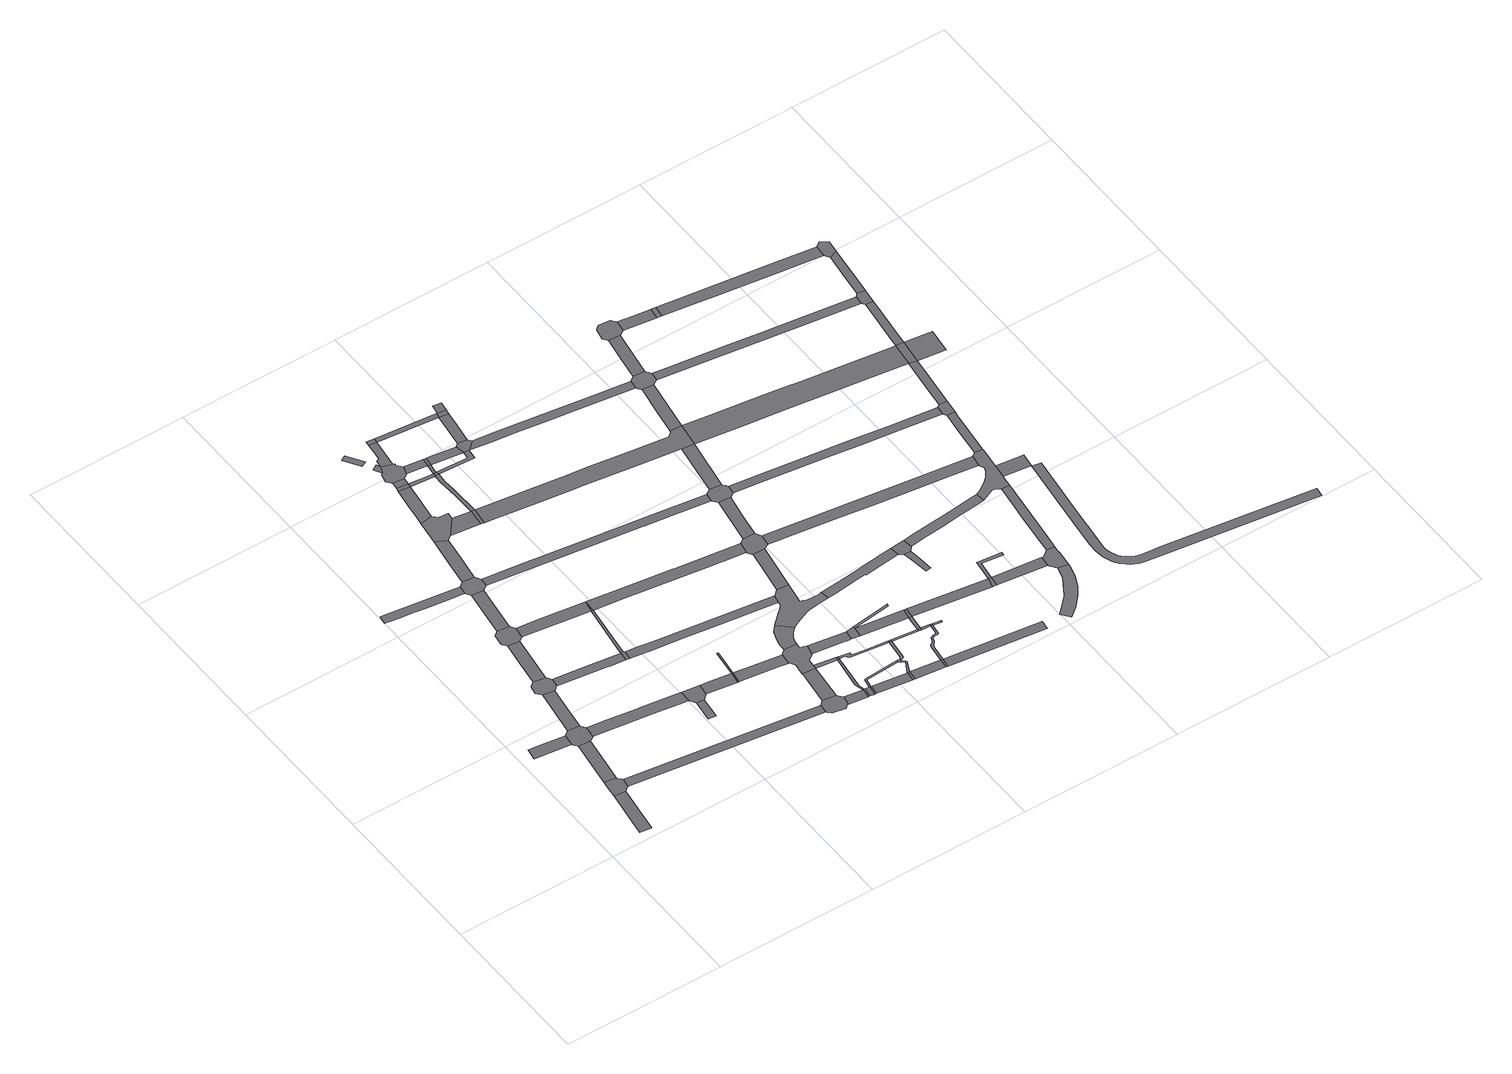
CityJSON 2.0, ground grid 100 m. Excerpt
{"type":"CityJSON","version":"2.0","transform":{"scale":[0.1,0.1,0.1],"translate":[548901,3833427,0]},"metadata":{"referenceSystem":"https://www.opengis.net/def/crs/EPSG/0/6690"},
"CityObjects":{
"road1":{"type":"Road","attributes":{"RoadStructureAttribute.sectionType":"1"},"geometry":[{"type":"MultiSurface","lod":"1","boundaries":[[[0,1,2,3]]]}]},
"road2":{"type":"Road","geometry":[{"type":"MultiSurface","lod":"1","boundaries":[[[4,5,6,0,3,7,8,9,10,11,12,13,14]]]}]},
"road3":{"type":"Road","attributes":{"RoadStructureAttribute.sectionType":"1"},"geometry":[{"type":"MultiSurface","lod":"1","boundaries":[[[15,16,17,18,19]]]}]},
"road4":{"type":"Road","attributes":{"RoadStructureAttribute.sectionType":"1"},"geometry":[{"type":"MultiSurface","lod":"1","boundaries":[[[20,21,4,14,22,23]]]}]},
"road5":{"type":"Road","geometry":[{"type":"MultiSurface","lod":"1","boundaries":[[[24,19,18,25,26,20,23,27,28,29,30,31,32,33]]]}]},
"road6":{"type":"Road","attributes":{"RoadStructureAttribute.sectionType":"1"},"geometry":[{"type":"MultiSurface","lod":"1","boundaries":[[[34,24,33,35,36]]]}]},
"road7":{"type":"Road","geometry":[{"type":"MultiSurface","lod":"1","boundaries":[[[37,38,39,34,36,40,41,42,43,44,45,46]]]}]},
"road8":{"type":"Road","attributes":{"RoadStructureAttribute.sectionType":"1"},"geometry":[{"type":"MultiSurface","lod":"1","boundaries":[[[47,48,49,50,51,52,53,54,55,56,57,58,59,60,61]]]}]},
"road9":{"type":"Road","attributes":{"RoadStructureAttribute.sectionType":"1"},"geometry":[{"type":"MultiSurface","lod":"1","boundaries":[[[62,63,37,46,64,65]]]}]},
"road10":{"type":"Road","attributes":{"RoadStructureAttribute.sectionType":"1"},"geometry":[{"type":"MultiSurface","lod":"1","boundaries":[[[66,67,68,69,70,71,30,29,72,73,74,75,76]]]}]},
"road11":{"type":"Road","geometry":[{"type":"MultiSurface","lod":"1","boundaries":[[[77,78,79,62,65,80,81,82,83,84]]]}]},
"road12":{"type":"Road","attributes":{"RoadStructureAttribute.sectionType":"1"},"geometry":[{"type":"MultiSurface","lod":"1","boundaries":[[[85,86,43,42,87,88,89,90]]]}]},
"road13":{"type":"Road","attributes":{"RoadStructureAttribute.sectionType":"1"},"geometry":[{"type":"MultiSurface","lod":"1","boundaries":[[[11,10,91,92]]]}]},
"road14":{"type":"Road","attributes":{"RoadStructureAttribute.sectionType":"1"},"geometry":[{"type":"MultiSurface","lod":"1","boundaries":[[[93,94,77,84,95,96]]]}]},
"road15":{"type":"Road","geometry":[{"type":"MultiSurface","lod":"1","boundaries":[[[97,98,99,61,60,93,96,100,101,102,103,104]]]}]},
"road16":{"type":"Road","geometry":[{"type":"MultiSurface","lod":"1","boundaries":[[[105,106,107,108,109]]]}]},
"road17":{"type":"Road","attributes":{"RoadStructureAttribute.sectionType":"1"},"geometry":[{"type":"MultiSurface","lod":"1","boundaries":[[[110,83,82,111,112,113,114]]]}]},
"road18":{"type":"Road","attributes":{"RoadStructureAttribute.sectionType":"1"},"geometry":[{"type":"MultiSurface","lod":"1","boundaries":[[[115,116,117,118,97,104,119,120]]]}]},
"road19":{"type":"Road","geometry":[{"type":"MultiSurface","lod":"1","boundaries":[[[121,90,89,122,123,124,125]]]}]},
"road20":{"type":"Road","geometry":[{"type":"MultiSurface","lod":"1","boundaries":[[[76,75,126,127,128,105,109,129,130,131,132,133]]]}]},
"road21":{"type":"Road","attributes":{"RoadStructureAttribute.sectionType":"1"},"geometry":[{"type":"MultiSurface","lod":"1","boundaries":[[[113,121,125,134]]]}]},
"road22":{"type":"Road","geometry":[{"type":"MultiSurface","lod":"1","boundaries":[[[135,136,137,138,139,115,120,140,141,142]]]}]},
"road23":{"type":"Road","attributes":{"RoadStructureAttribute.sectionType":"1"},"geometry":[{"type":"MultiSurface","lod":"1","boundaries":[[[143,133,132,144,145,146]]]}]},
"road24":{"type":"Road","geometry":[{"type":"MultiSurface","lod":"1","boundaries":[[[114,113,134]]]}]},
"road25":{"type":"Road","attributes":{"RoadStructureAttribute.sectionType":"1"},"geometry":[{"type":"MultiSurface","lod":"1","boundaries":[[[147,148,149,139,138,150,151]]]}]},
"road26":{"type":"Road","attributes":{"RoadStructureAttribute.sectionType":"1"},"geometry":[{"type":"MultiSurface","lod":"1","boundaries":[[[142,141,152,153,154]]]}]},
"road27":{"type":"Road","geometry":[{"type":"MultiSurface","lod":"1","boundaries":[[[146,145,155,156]]]}]},
"road28":{"type":"Road","geometry":[{"type":"MultiSurface","lod":"1","boundaries":[[[157,158,159,160]]]}]},
"road29":{"type":"Road","geometry":[{"type":"MultiSurface","lod":"1","boundaries":[[[161,147,151,162]]]}]},
"road30":{"type":"Road","attributes":{"RoadStructureAttribute.sectionType":"1"},"geometry":[{"type":"MultiSurface","lod":"1","boundaries":[[[163,161,162,164,165]]]}]},
"road31":{"type":"Road","geometry":[{"type":"MultiSurface","lod":"1","boundaries":[[[166,167,168,169]]]}]},
"road32":{"type":"Road","geometry":[{"type":"MultiSurface","lod":"1","boundaries":[[[170,171,172,173,146,156]]]}]},
"road33":{"type":"Road","geometry":[{"type":"MultiSurface","lod":"1","boundaries":[[[169,168,174,175,176,177,163,165,178,179,180,181,182,183,184]]]}]},
"road34":{"type":"Road","geometry":[{"type":"MultiSurface","lod":"1","boundaries":[[[154,153,185,186]]]}]},
"road35":{"type":"Road","attributes":{"RoadStructureAttribute.sectionType":"1"},"geometry":[{"type":"MultiSurface","lod":"1","boundaries":[[[162,151,187,188]]]}]},
"road36":{"type":"Road","attributes":{"RoadStructureAttribute.sectionType":"1"},"geometry":[{"type":"MultiSurface","lod":"1","boundaries":[[[189,190,191,192,169,184,193]]]}]},
"road37":{"type":"Road","attributes":{"RoadStructureAttribute.sectionType":"1"},"geometry":[{"type":"MultiSurface","lod":"1","boundaries":[[[194,195,156,155,196,197,198,199]]]}]},
"road38":{"type":"Road","attributes":{"RoadStructureAttribute.sectionType":"1"},"geometry":[{"type":"MultiSurface","lod":"1","boundaries":[[[200,201,202,187,203,204,154,186]]]}]},
"road39":{"type":"Road","geometry":[{"type":"MultiSurface","lod":"1","boundaries":[[[205,206,207,92,91,208,209,210,211,212,213,214,215,216,217]]]}]},
"road40":{"type":"Road","geometry":[{"type":"MultiSurface","lod":"1","boundaries":[[[218,189,193,219]]]}]},
"road41":{"type":"Road","attributes":{"RoadStructureAttribute.sectionType":"1"},"geometry":[{"type":"MultiSurface","lod":"1","boundaries":[[[181,180,220,221,222,223]]]}]},
"road42":{"type":"Road","attributes":{"RoadStructureAttribute.sectionType":"1"},"geometry":[{"type":"MultiSurface","lod":"1","boundaries":[[[224,225,226,227,123,122,228,229,230,231,232,233,234,235]]]}]},
"road43":{"type":"Road","geometry":[{"type":"MultiSurface","lod":"1","boundaries":[[[236,188,187,202]]]}]},
"road44":{"type":"Road","attributes":{"RoadStructureAttribute.sectionType":"1"},"geometry":[{"type":"MultiSurface","lod":"1","boundaries":[[[222,188,236,237]]]}]},
"road45":{"type":"Road","attributes":{"RoadStructureAttribute.sectionType":"1"},"geometry":[{"type":"MultiSurface","lod":"1","boundaries":[[[238,239,240,205,217,241,242,243,244]]]}]},
"road46":{"type":"Road","geometry":[{"type":"MultiSurface","lod":"1","boundaries":[[[223,222,237,245]]]}]},
"road47":{"type":"Road","attributes":{"RoadStructureAttribute.sectionType":"1"},"geometry":[{"type":"MultiSurface","lod":"1","boundaries":[[[246,214,213,247,248]]]}]},
"road48":{"type":"Road","attributes":{"RoadStructureAttribute.sectionType":"1"},"geometry":[{"type":"MultiSurface","lod":"1","boundaries":[[[249,250,236,202,251,252,253]]]}]},
"road49":{"type":"Road","geometry":[{"type":"MultiSurface","lod":"1","boundaries":[[[254,255,256,199,198,257,258,259,260,261,238,244,262,263,264,265,266,267,268,269,270,271]]]}]},
"road50":{"type":"Road","attributes":{"RoadStructureAttribute.sectionType":"1"},"geometry":[{"type":"MultiSurface","lod":"1","boundaries":[[[272,245,237,273,249,274]]]}]},
"road51":{"type":"Road","attributes":{"RoadStructureAttribute.sectionType":"1"},"geometry":[{"type":"MultiSurface","lod":"1","boundaries":[[[275,248,247,276,277]]]}]},
"road52":{"type":"Road","attributes":{"RoadStructureAttribute.sectionType":"1"},"geometry":[{"type":"MultiSurface","lod":"1","boundaries":[[[278,279,280,101,100,281,282,283,284,285,286,287,288,289,290]]]}]},
"road53":{"type":"Road","geometry":[{"type":"MultiSurface","lod":"1","boundaries":[[[277,276,291,292]]]}]},
"road54":{"type":"Road","attributes":{"RoadStructureAttribute.sectionType":"1"},"geometry":[{"type":"MultiSurface","lod":"1","boundaries":[[[293,294,295,114,134,296,297,298,299,300,301,302]]]}]},
"road55":{"type":"Road","attributes":{"RoadStructureAttribute.sectionType":"1"},"geometry":[{"type":"MultiSurface","lod":"1","boundaries":[[[219,193,303,304]]]}]},
"road56":{"type":"Road","geometry":[{"type":"MultiSurface","lod":"1","boundaries":[[[292,291,305,306]]]}]},
"road57":{"type":"Road","attributes":{"RoadStructureAttribute.sectionType":"1"},"geometry":[{"type":"MultiSurface","lod":"1","boundaries":[[[262,244,307,308]]]}]},
"road58":{"type":"Road","attributes":{"RoadStructureAttribute.sectionType":"1"},"geometry":[{"type":"MultiSurface","lod":"1","boundaries":[[[309,310,311,307,312,313,248,275]]]}]},
"road59":{"type":"Road","attributes":{"RoadStructureAttribute.sectionType":"1"},"geometry":[{"type":"MultiSurface","lod":"1","boundaries":[[[314,315,316,317,318,319,320,321,322,323,254,271,324,325,326,327]]]}]},
"road60":{"type":"Road","geometry":[{"type":"MultiSurface","lod":"1","boundaries":[[[308,307,311,328]]]}]},
"road61":{"type":"Road","geometry":[{"type":"MultiSurface","lod":"1","boundaries":[[[329,274,249,253,330,331]]]}]},
"road62":{"type":"Road","attributes":{"RoadStructureAttribute.sectionType":"1"},"geometry":[{"type":"MultiSurface","lod":"1","boundaries":[[[306,305,332,333]]]}]},
"road63":{"type":"Road","attributes":{"RoadStructureAttribute.sectionType":"1"},"geometry":[{"type":"MultiSurface","lod":"1","boundaries":[[[334,335,336,337,292,306,338,339,340]]]}]},
"road64":{"type":"Road","attributes":{"RoadStructureAttribute.sectionType":"1"},"geometry":[{"type":"MultiSurface","lod":"1","boundaries":[[[267,266,341,342,343,344,345]]]}]},
"road65":{"type":"Road","attributes":{"RoadStructureAttribute.sectionType":"1"},"geometry":[{"type":"MultiSurface","lod":"1","boundaries":[[[346,347,329,331,348,349]]]}]},
"road66":{"type":"Road","geometry":[{"type":"MultiSurface","lod":"1","boundaries":[[[304,303,346,349,350,351]]]}]},
"road67":{"type":"Road","attributes":{"RoadStructureAttribute.sectionType":"1"},"geometry":[{"type":"MultiSurface","lod":"1","boundaries":[[[352,353,354,328,311,355,356,357,358]]]}]},
"road68":{"type":"Road","geometry":[{"type":"MultiSurface","lod":"1","boundaries":[[[359,333,332,360,361]]]}]},
"road69":{"type":"Road","attributes":{"RoadStructureAttribute.sectionType":"1"},"geometry":[{"type":"MultiSurface","lod":"1","boundaries":[[[362,351,350,363]]]}]},
"road70":{"type":"Road","geometry":[{"type":"MultiSurface","lod":"1","boundaries":[[[364,365,235,234,366,367,368,369,370,371,314,327,372,373,374,375,376,377,378,379,380,381,382,383,384,385,386]]]}]},
"road71":{"type":"Road","attributes":{"RoadStructureAttribute.sectionType":"1"},"geometry":[{"type":"MultiSurface","lod":"1","boundaries":[[[387,388,389,390,391,392,393,359,361]]]}]},
"road72":{"type":"Road","geometry":[{"type":"MultiSurface","lod":"1","boundaries":[[[394,395,334,340,392,391,396]]]}]},
"road73":{"type":"Road","geometry":[{"type":"MultiSurface","lod":"1","boundaries":[[[397,345,344,398,399]]]}]},
"road74":{"type":"Road","attributes":{"RoadStructureAttribute.sectionType":"1"},"geometry":[{"type":"MultiSurface","lod":"1","boundaries":[[[400,401,402,403,404,405,406,407,186,185,408,409,410,411,412,413,414,415,416,417,418]]]}]},
"road75":{"type":"Road","attributes":{"RoadStructureAttribute.sectionType":"1"},"geometry":[{"type":"MultiSurface","lod":"1","boundaries":[[[419,361,360,420,421]]]}]},
"road76":{"type":"Road","attributes":{"RoadStructureAttribute.sectionType":"1"},"geometry":[{"type":"MultiSurface","lod":"1","boundaries":[[[357,422,423,424,394,396,425,426,427,428,429,430,431]]]}]},
"road77":{"type":"Road","geometry":[{"type":"MultiSurface","lod":"1","boundaries":[[[358,357,431,432]]]}]},
"road78":{"type":"Road","attributes":{"RoadStructureAttribute.sectionType":"1"},"geometry":[{"type":"MultiSurface","lod":"1","boundaries":[[[433,434,435,364,386,436,437,438]]]}]},
"road79":{"type":"Road","geometry":[{"type":"MultiSurface","lod":"1","boundaries":[[[421,420,439,440]]]}]},
"road80":{"type":"Road","attributes":{"RoadStructureAttribute.sectionType":"1"},"geometry":[{"type":"MultiSurface","lod":"1","boundaries":[[[441,399,398,442,443,444]]]}]},
"road81":{"type":"Road","attributes":{"RoadStructureAttribute.sectionType":"1"},"geometry":[{"type":"MultiSurface","lod":"1","boundaries":[[[445,446,447,448,397,399]]]}]},
"road82":{"type":"Road","attributes":{"RoadStructureAttribute.sectionType":"1"},"geometry":[{"type":"MultiSurface","lod":"1","boundaries":[[[432,431,449,450]]]}]},
"road83":{"type":"Road","geometry":[{"type":"MultiSurface","lod":"1","boundaries":[[[451,302,301,452,453,433,438,454,455,456,457,458]]]}]},
"road84":{"type":"Road","attributes":{"RoadStructureAttribute.sectionType":"1"},"geometry":[{"type":"MultiSurface","lod":"1","boundaries":[[[459,460,461,462,463,464,465,466,467,468,469,470,471,472,473,421,440,474,475,476,477,478,479,480,481,482,483,484,485,486,487,488]]]}]},
"road85":{"type":"Road","geometry":[{"type":"MultiSurface","lod":"1","boundaries":[[[450,449,489,490]]]}]},
"road86":{"type":"Road","attributes":{"RoadStructureAttribute.sectionType":"1"},"geometry":[{"type":"MultiSurface","lod":"1","boundaries":[[[443,450,490,491]]]}]},
"road87":{"type":"Road","attributes":{"RoadStructureAttribute.sectionType":"1"},"geometry":[{"type":"MultiSurface","lod":"1","boundaries":[[[492,493,494,330,253,495,496,497,498,499,500,501,502]]]}]},
"road88":{"type":"Road","attributes":{"RoadStructureAttribute.sectionType":"1"},"geometry":[{"type":"MultiSurface","lod":"1","boundaries":[[[490,489,459,503]]]}]},
"road89":{"type":"Road","attributes":{"RoadStructureAttribute.sectionType":"1"},"geometry":[{"type":"MultiSurface","lod":"1","boundaries":[[[504,451,458,505,506]]]}]},
"road90":{"type":"Road","geometry":[{"type":"MultiSurface","lod":"1","boundaries":[[[444,443,491,507]]]}]},
"road91":{"type":"Road","geometry":[{"type":"MultiSurface","lod":"1","boundaries":[[[503,459,488,508]]]}]},
"road92":{"type":"Road","geometry":[{"type":"MultiSurface","lod":"1","boundaries":[[[509,510,511,508,488]]]}]},
"road93":{"type":"Road","attributes":{"RoadStructureAttribute.sectionType":"1"},"geometry":[{"type":"MultiSurface","lod":"1","boundaries":[[[512,513,514,380,379,515,516,517,518,519,520]]]}]},
"road94":{"type":"Road","geometry":[{"type":"MultiSurface","lod":"1","boundaries":[[[521,522,523,290,289,504,506,524,525,526,527,528]]]}]},
"road95":{"type":"Road","attributes":{"RoadStructureAttribute.sectionType":"1"},"geometry":[{"type":"MultiSurface","lod":"1","boundaries":[[[529,440,439,530,531]]]}]},
"road96":{"type":"Road","geometry":[{"type":"MultiSurface","lod":"1","boundaries":[[[414,532,521,528,533,534,415]]]}]},
"road97":{"type":"Road","attributes":{"RoadStructureAttribute.sectionType":"1"},"geometry":[{"type":"MultiSurface","lod":"1","boundaries":[[[535,507,491,536,537]]]}]},
"road98":{"type":"Road","geometry":[{"type":"MultiSurface","lod":"1","boundaries":[[[538,539,540,541,542,543,544,545]]]}]},
"road99":{"type":"Road","geometry":[{"type":"MultiSurface","lod":"1","boundaries":[[[546,512,520,538,545,547]]]}]},
"road100":{"type":"Road","geometry":[{"type":"MultiSurface","lod":"1","boundaries":[[[548,549,418,417,550]]]}]},
"road101":{"type":"Road","geometry":[{"type":"MultiSurface","lod":"1","boundaries":[[[537,536,551,552]]]}]},
"road102":{"type":"Road","geometry":[{"type":"MultiSurface","lod":"1","boundaries":[[[553,502,501,554,555,548,550,556,557,558,559,560]]]}]},
"road103":{"type":"Road","attributes":{"RoadStructureAttribute.sectionType":"1"},"geometry":[{"type":"MultiSurface","lod":"1","boundaries":[[[561,562,563,457,456,564,565,566,567,568,569,570]]]}]},
"road104":{"type":"Road","attributes":{"RoadStructureAttribute.sectionType":"1"},"geometry":[{"type":"MultiSurface","lod":"1","boundaries":[[[571,572,573,574,575,537,552]]]}]},
"road105":{"type":"Road","attributes":{"RoadStructureAttribute.sectionType":"1"},"geometry":[{"type":"MultiSurface","lod":"1","boundaries":[[[576,577,553,560,578,579]]]}]},
"road106":{"type":"Road","attributes":{"RoadStructureAttribute.sectionType":"1"},"geometry":[{"type":"MultiSurface","lod":"1","boundaries":[[[580,552,551,581,582]]]}]},
"road107":{"type":"Road","attributes":{"RoadStructureAttribute.sectionType":"1"},"geometry":[{"type":"MultiSurface","lod":"1","boundaries":[[[583,584,585,586,587,588,589,590,591,592,593,594,595,596,597,598,599]]]}]},
"road108":{"type":"Road","attributes":{"RoadStructureAttribute.sectionType":"1"},"geometry":[{"type":"MultiSurface","lod":"1","boundaries":[[[600,601,602,603,546,547,604,605,606,607,608]]]}]},
"road109":{"type":"Road","geometry":[{"type":"MultiSurface","lod":"1","boundaries":[[[609,610,611,576,579,612,613,614]]]}]},
"road110":{"type":"Road","attributes":{"RoadStructureAttribute.sectionType":"1"},"geometry":[{"type":"MultiSurface","lod":"1","boundaries":[[[615,616,617,618,525,524,619,620,621,622,623,624,625]]]}]},
"road111":{"type":"Road","geometry":[{"type":"MultiSurface","lod":"1","boundaries":[[[626,627,628,629,582,581,630,631,583,599,632,633,634,635]]]}]},
"road112":{"type":"Road","attributes":{"RoadStructureAttribute.sectionType":"1"},"geometry":[{"type":"MultiSurface","lod":"1","boundaries":[[[636,613,612,637,638]]]}]},
"road113":{"type":"Road","attributes":{"RoadStructureAttribute.sectionType":"1"},"geometry":[{"type":"MultiSurface","lod":"1","boundaries":[[[639,640,641,642,643,644,645,417,416,646,647,648,649,650,651,652,653,654,655,656]]]}]},
"road114":{"type":"Road","geometry":[{"type":"MultiSurface","lod":"1","boundaries":[[[638,637,657,658,659]]]}]},
"road115":{"type":"Road","attributes":{"RoadStructureAttribute.sectionType":"1"},"geometry":[{"type":"MultiSurface","lod":"1","boundaries":[[[660,661,662,663,626,635,664,665,666,667]]]}]},
"road116":{"type":"Road","attributes":{"RoadStructureAttribute.sectionType":"1"},"geometry":[{"type":"MultiSurface","lod":"1","boundaries":[[[668,570,569,669,670,671,672,673,674,675,676,677,678,679,680,681,682,683,600,608,684,685,686,660,667,687,688,689,690,691]]]}]},
"road117":{"type":"Road","attributes":{"RoadStructureAttribute.sectionType":"1"},"geometry":[{"type":"MultiSurface","lod":"1","boundaries":[[[692,693,694,695,559,558,696,697,698,699,700,701]]]}]},
"road118":{"type":"Road","geometry":[{"type":"MultiSurface","lod":"1","boundaries":[[[702,703,689,688,704,705,706]]]}]},
"road119":{"type":"Road","attributes":{"RoadStructureAttribute.sectionType":"1"},"geometry":[{"type":"MultiSurface","lod":"1","boundaries":[[[707,708,668,691,709,710,711]]]}]},
"road120":{"type":"Road","geometry":[{"type":"MultiSurface","lod":"1","boundaries":[[[712,625,624,707,711,713]]]}]},
"road121":{"type":"Road","attributes":{"RoadStructureAttribute.sectionType":"1"},"geometry":[{"type":"MultiSurface","lod":"1","boundaries":[[[714,715,716,717,658,657,718,719,720,721,722]]]}]},
"road122":{"type":"Road","attributes":{"RoadStructureAttribute.sectionType":"1"},"geometry":[{"type":"MultiSurface","lod":"1","boundaries":[[[723,724,712,713,725,726,727]]]}]},
"road123":{"type":"Road","geometry":[{"type":"MultiSurface","lod":"1","boundaries":[[[728,656,655,723,727,729]]]}]},
"road124":{"type":"Road","attributes":{"RoadStructureAttribute.sectionType":"1"},"geometry":[{"type":"MultiSurface","lod":"1","boundaries":[[[730,731,728,729,732,733,734]]]}]},
"road125":{"type":"Road","attributes":{"RoadStructureAttribute.sectionType":"7"},"geometry":[{"type":"MultiSurface","lod":"1","boundaries":[[[735,736,737,729,727,738,739,740,741,742]]]}]},
"road126":{"type":"Road","attributes":{"RoadStructureAttribute.sectionType":"1"},"geometry":[{"type":"MultiSurface","lod":"1","boundaries":[[[743,744,745,746,747,748,749,750,751,752,753,754,755,756,757,758,759,760,761,762,763,764,765,766,767,768,769,770,771,772,773,774,775,776,777,778,779,780,781,782,783,784,785,786]]]}]},
"road127":{"type":"Road","geometry":[{"type":"MultiSurface","lod":"1","boundaries":[[[787,701,700,730,734,788]]]}]},
"road128":{"type":"Road","attributes":{"RoadStructureAttribute.sectionType":"1"},"geometry":[{"type":"MultiSurface","lod":"1","boundaries":[[[789,790,791,792,793,787,788]]]}]},
"road129":{"type":"Road","geometry":[{"type":"MultiSurface","lod":"1","boundaries":[[[794,722,721,792,791,795]]]}]}
},
"vertices":[
[269,367,0],[225,65,0],[296,54,0],[338,357,0],
[283,479,0],[278,443,0],[279,443,0],[344,362,0],[357,372,0],[360,374,0],[370,382,0],[379,438,0],[375,444,0],[359,464,0],[356,468,0],
[134,905,0],[89,911,0],[79,839,0],[303,809,0],[311,882,0],
[326,778,0],[300,593,0],[375,606,0],[399,773,0],
[344,903,0],[306,805,0],[323,782,0],[403,775,0],[426,790,0],[430,793,0],[440,866,0],[437,869,0],[420,893,0],[418,897,0],
[388,1201,0],[439,1046,0],[459,1187,0],
[403,1308,0],[373,1286,0],[363,1232,0],[463,1191,0],[476,1201,0],[488,1211,0],[498,1267,0],[486,1281,0],[478,1291,0],[474,1295,0],
[353,2130,0],[185,2153,0],[32,2174,0],[11,2177,0],[4,2123,0],[19,2121,0],[95,2111,0],[162,2102,0],[170,2101,0],[177,2100,0],[190,2098,0],[247,2090,0],[382,2071,0],[483,2058,0],[490,2112,0],
[446,1606,0],[424,1460,0],[497,1450,0],[517,1596,0],
[998,790,0],[989,791,0],[979,792,0],[755,823,0],[745,824,0],[561,850,0],[622,768,0],[787,745,0],[978,719,0],[1005,715,0],[1007,789,0],
[462,1728,0],[434,1707,0],[422,1635,0],[521,1600,0],[543,1615,0],[547,1619,0],[558,1689,0],[535,1721,0],
[899,1213,0],[709,1239,0],[792,1171,0],[804,1169,0],[904,1156,0],[911,1212,0],
[1555,222,0],[1563,276,0],
[506,2025,0],[484,1873,0],[556,1864,0],[578,2018,0],
[521,2135,0],[518,2132,0],[504,2123,0],[611,2040,0],[615,2094,0],[606,2109,0],[597,2123,0],[594,2127,0],
[1029,677,0],[1012,543,0],[1035,540,0],[1059,537,0],[1077,671,0],
[701,1671,0],[852,1576,0],[948,1563,0],[963,1561,0],[974,1633,0],
[570,2467,0],[569,2458,0],[568,2455,0],[543,2282,0],[616,2282,0],[637,2433,0],
[913,1220,0],[927,1153,0],[934,1208,0],[928,1215,0],[926,1216,0],
[1008,711,0],[1009,710,0],[1016,698,0],[1095,689,0],[1102,696,0],[1104,698,0],[1108,701,0],[1118,773,0],
[973,1560,0],
[753,2594,0],[693,2601,0],[679,2616,0],[666,2631,0],[591,2616,0],[642,2436,0],[666,2455,0],[748,2554,0],
[1186,764,0],[1166,693,0],[1298,675,0],[1308,747,0],
[630,2885,0],[607,2731,0],[598,2666,0],[686,2770,0],[701,2874,0],
[677,2453,0],[850,2430,0],[864,2538,0],
[1305,674,0],[1315,746,0],
[577,3148,0],[612,3165,0],[546,3265,0],[514,3249,0],
[633,2907,0],[704,2897,0],
[639,2952,0],[705,2906,0],[710,2942,0],
[645,3113,0],[610,3093,0],[637,3046,0],[658,3087,0],
[1330,846,0],[1339,913,0],[1335,914,0],[1331,915,0],
[626,3036,0],[614,2982,0],[626,2968,0],[635,2957,0],[715,2946,0],[726,2955,0],[739,2965,0],[755,3019,0],[729,3049,0],[732,3063,0],[721,3065,0],
[871,2427,0],[885,2535,0],
[855,2863,0],[857,2880,0],
[697,3255,0],[689,3190,0],[682,3136,0],[665,3138,0],[744,3249,0],
[1400,734,0],[1331,744,0],[1349,668,0],[1541,641,0],[1603,633,0],[1610,704,0],
[880,2720,0],[874,2802,0],[879,2865,0],[853,2808,0],[860,2684,0],
[1592,303,0],[1570,282,0],[1564,276,0],[1556,221,0],[1563,214,0],[1580,195,0],[1661,181,0],[1682,200,0],[1687,199,0],[1700,257,0],[1695,263,0],[1690,270,0],[1673,290,0],
[701,3283,0],[747,3277,0],
[856,2950,0],[862,2949,0],[867,2948,0],[875,3002,0],
[1501,1131,0],[1135,1181,0],[1060,1191,0],[1009,1198,0],[1017,1141,0],[1032,1139,0],[1042,1137,0],[1251,1110,0],[1445,1084,0],[1644,1057,0],[1819,1035,0],[1830,1087,0],
[875,2885,0],
[885,2946,0],
[1618,527,0],[1617,515,0],[1610,456,0],[1691,457,0],[1697,506,0],[1697,511,0],[1698,517,0],
[893,3000,0],
[1798,244,0],[1807,183,0],[1815,242,0],
[1083,2919,0],[1077,2873,0],[883,2865,0],[1107,2850,0],[1115,2914,0],
[1640,728,0],[1618,710,0],[1614,707,0],[1606,633,0],[1607,631,0],[1627,602,0],[1624,578,0],[1624,572,0],[1701,544,0],[1706,587,0],[1724,601,0],[1738,612,0],[1744,617,0],[1759,680,0],[1742,687,0],[1736,689,0],[1719,697,0],[1721,724,0],
[912,2997,0],[1077,2920,0],[1073,2975,0],
[1825,243,0],[1818,182,0],[1826,241,0],
[1630,1958,0],[1219,2013,0],[866,2061,0],[864,2006,0],[1033,1983,0],[1217,1959,0],[1351,1941,0],[1509,1920,0],[1549,1914,0],[1561,1912,0],[1726,1890,0],[1958,1859,0],[1969,1913,0],
[1847,178,0],[1855,237,0],
[1512,1560,0],[1502,1562,0],[1247,1597,0],[1165,1534,0],[1456,1495,0],[1704,1461,0],[1742,1456,0],[1754,1454,0],[1891,1436,0],[1905,1508,0],
[1123,3208,0],[1132,3238,0],
[1857,177,0],[1865,236,0],
[1831,501,0],[1834,522,0],
[1815,271,0],[1815,283,0],[1843,503,0],[1803,300,0],[1803,283,0],
[1704,905,0],[1683,882,0],[1675,873,0],[1670,865,0],[1667,857,0],[1662,844,0],[1657,830,0],[1655,824,0],[1645,784,0],[1642,753,0],[1724,746,0],[1735,776,0],[1755,804,0],[1784,831,0],
[1846,520,0],
[1093,2991,0],[1169,2963,0],[1152,2984,0],
[2075,149,0],[2083,208,0],
[2086,315,0],[1878,301,0],[1863,296,0],[1855,240,0],[1865,239,0],[1873,291,0],[2087,301,0],
[1942,591,0],[1955,589,0],[1970,587,0],[1981,585,0],[1989,647,0],
[1123,3207,0],[1122,3203,0],[1173,3137,0],[1182,3198,0],
[1187,3230,0],[1137,3237,0],
[2004,476,0],[1916,488,0],[1915,508,0],[1876,501,0],[1896,479,0],[2133,449,0],[2135,461,0],
[2084,210,0],[2090,147,0],[2095,206,0],
[1146,3296,0],[1196,3289,0],
[1866,1115,0],[1834,1086,0],[1817,1021,0],[1816,1010,0],[1785,981,0],[1774,971,0],[1740,938,0],[1723,923,0],[1806,844,0],[1814,849,0],[1900,886,0],[1905,887,0],[1923,890,0],[1957,895,0],[2000,901,0],[2056,907,0],[2050,962,0],[2032,957,0],[1956,961,0],[1932,970,0],[1927,972,0],[1918,975,0],[1940,1109,0],
[2125,269,0],[2128,276,0],[2128,281,0],[2123,286,0],[2107,301,0],[2101,291,0],[2120,279,0],
[2110,316,0],[2097,316,0],[2107,306,0],
[2041,654,0],[2033,578,0],[2042,640,0],
[2077,2401,0],[2059,2387,0],[2053,2383,0],[2048,2379,0],[1833,2409,0],[1572,2444,0],[1412,2465,0],[1404,2466,0],[941,2418,0],[1189,2383,0],[1397,2356,0],[1472,2346,0],[1781,2305,0],[2052,2267,0],[2054,2266,0],[2129,2258,0],[2130,2258,0],[2153,2406,0],[2079,2410,0],
[2110,205,0],[2275,123,0],[2283,182,0],
[2120,331,0],[2115,321,0],[2113,319,0],[2120,309,0],[2122,309,0],[2125,311,0],[2130,314,0],[2132,316,0],[2135,326,0],[2148,446,0],
[2150,459,0],
[1913,1404,0],[1890,1264,0],[1867,1120,0],[1945,1143,0],[1973,1317,0],[1987,1402,0],
[2288,122,0],[2296,181,0],
[2090,634,0],[2314,540,0],[2325,538,0],[2334,600,0],
[2286,673,0],[2287,680,0],[2289,688,0],[2286,687,0],
[2312,427,0],[2313,440,0],
[1937,1530,0],[1894,1432,0],[1910,1408,0],[1991,1404,0],[2015,1416,0],[2022,1420,0],[2032,1491,0],[2010,1525,0],
[2386,419,0],[2379,371,0],[2377,364,0],[2374,359,0],[2367,356,0],[2354,356,0],[2347,353,0],[2339,348,0],[2334,338,0],[2327,326,0],[2322,316,0],[2315,310,0],[2305,305,0],[2300,298,0],[2297,290,0],[2308,275,0],[2312,290,0],[2315,295,0],[2322,301,0],[2330,311,0],[2335,316,0],[2337,326,0],[2342,338,0],[2349,343,0],[2357,348,0],[2377,346,0],[2384,349,0],[2387,354,0],[2389,359,0],[2396,419,0],
[2329,425,0],[2331,441,0],
[2343,537,0],
[1841,2872,0],[1564,2909,0],[1308,2944,0],[1119,2914,0],[1244,2897,0],[1398,2876,0],[1585,2850,0],[1735,2830,0],[1888,2809,0],[2113,2778,0],[2118,2834,0],
[2388,432,0],
[1985,1826,0],[2034,1675,0],[2058,1819,0],
[2351,598,0],
[2398,431,0],
[2452,410,0],[2453,416,0],[2454,422,0],
[2543,1014,0],[2485,1008,0],[2221,980,0],[2097,911,0],[2263,929,0],[2320,935,0],[2321,931,0],[2472,947,0],[2549,955,0],
[2001,1933,0],[1998,1931,0],[1985,1923,0],[2091,1840,0],[2098,1895,0],[2087,1909,0],[2077,1922,0],[2074,1925,0],
[2309,179,0],[2886,45,0],[2894,104,0],
[2024,2074,0],[2098,2070,0],[2098,2073,0],
[2838,531,0],[2823,468,0],[2840,531,0],
[2576,935,0],[2583,884,0],[2600,768,0],[2618,770,0],[2635,772,0],[2624,884,0],[2623,888,0],[2618,936,0],
[2634,1024,0],[2640,965,0],
[2133,2749,0],[2104,2570,0],[2205,2743,0],
[2849,465,0],[2857,528,0],
[2151,2856,0],[2122,2765,0],[2130,2754,0],[2210,2746,0],[2220,2752,0],[2238,2762,0],[2244,2817,0],[2223,2850,0],
[2970,1363,0],[2611,1412,0],[2270,1457,0],[2202,1394,0],[2419,1365,0],[2649,1333,0],[2918,1298,0],[3121,1270,0],[3284,1247,0],[3296,1319,0],
[2874,643,0],[3009,627,0],[3010,637,0],[3011,647,0],[2859,663,0],
[2198,3152,0],[2173,3004,0],[2244,2983,0],[2271,3145,0],
[2869,527,0],[3156,426,0],[3164,493,0],
[3189,380,0],[3169,305,0],[3126,232,0],[3101,194,0],[3085,176,0],[3054,144,0],[3001,91,0],[3042,39,0],[3103,88,0],[3160,150,0],[3184,185,0],[3199,207,0],[3218,245,0],[3229,271,0],[3238,298,0],[3249,342,0],[3254,368,0],
[3151,1079,0],[3116,1074,0],[2955,1058,0],[2727,1033,0],[2745,975,0],[2878,989,0],[2990,1002,0],[3123,1016,0],[3157,1020,0],
[2217,3275,0],[2190,3252,0],[2176,3182,0],[2303,3166,0],[2311,3238,0],[2291,3268,0],
[3079,1762,0],[2817,1798,0],[2541,1835,0],[2286,1870,0],[2239,1821,0],[2405,1798,0],[2659,1764,0],[2857,1737,0],[3091,1705,0],[3346,1672,0],[3353,1725,0],
[3219,524,0],[3204,512,0],[3184,497,0],[3178,491,0],[3161,419,0],[3183,388,0],[3258,409,0],[3265,472,0],[3263,472,0],[3269,518,0],
[2412,3223,0],[2506,3139,0],[2515,3210,0],
[3098,2277,0],[2842,2312,0],[2805,2317,0],[2658,2338,0],[2571,2350,0],[2302,2386,0],[2156,2406,0],[2132,2257,0],[2437,2215,0],[2638,2189,0],[2641,2189,0],[2687,2183,0],[2937,2149,0],[3070,2130,0],[3190,2113,0],[3356,2091,0],[3414,2083,0],[3433,2232,0],
[2536,3135,0],[2546,3206,0],[2536,3207,0],
[3283,1033,0],[3268,911,0],[3251,785,0],[3231,617,0],[3280,604,0],[3304,792,0],[3326,969,0],[3334,1030,0],
[3321,1339,0],[3286,1243,0],[3288,1239,0],[3300,1215,0],[3294,1201,0],[3293,1197,0],[3286,1184,0],[3275,1168,0],[3268,1159,0],[3264,1153,0],[3246,1137,0],[3242,1133,0],[3231,1124,0],[3206,1107,0],[3190,1096,0],[3169,1086,0],[3242,1057,0],[3250,1053,0],[3275,1038,0],[3341,1089,0],[3343,1105,0],[3354,1193,0],[3366,1301,0],[3370,1333,0],
[3157,2692,0],[2888,2728,0],[2675,2759,0],[2368,2799,0],[2454,2732,0],[2688,2701,0],[2897,2672,0],[3122,2641,0],[3464,2594,0],[3468,2649,0],
[3521,1173,0],[3363,1192,0],[3511,1084,0],[3514,1083,0],[3525,1172,0],
[3360,1650,0],[3341,1499,0],[3386,1455,0],[3405,1617,0],[3409,1644,0],
[3371,1739,0],[3420,1733,0],
[3244,3112,0],[2976,3149,0],[2666,3190,0],[2561,3204,0],[2697,3112,0],[2885,3087,0],[3252,3037,0],[3504,3003,0],[3511,3077,0],
[3414,2082,0],[3383,1835,0],[3427,1795,0],[3451,1983,0],[3462,2074,0],
[3433,2233,0],[3483,2228,0],
[3478,2576,0],[3454,2392,0],[3500,2373,0],[3520,2531,0],[3525,2569,0],
[3652,2205,0],[3639,2207,0],[3498,2226,0],[3478,2072,0],[3620,2053,0],[3633,2051,0],[3636,2050,0],[3655,2205,0],
[3514,1080,0],[3502,984,0],[3478,798,0],[3457,622,0],[3438,474,0],[3432,421,0],[3430,370,0],[3432,337,0],[3435,319,0],[3439,301,0],[3443,288,0],[3450,269,0],[3458,251,0],[3467,236,0],[3482,216,0],[3506,192,0],[3523,178,0],[3542,168,0],[3564,157,0],[3587,151,0],[3677,137,0],[4657,4,0],[4667,64,0],[3728,192,0],[3632,203,0],[3607,207,0],[3585,213,0],[3563,224,0],[3547,233,0],[3535,242,0],[3517,260,0],[3509,271,0],[3501,283,0],[3496,296,0],[3490,311,0],[3485,326,0],[3483,338,0],[3481,348,0],[3480,364,0],[3482,383,0],[3493,475,0],[3513,636,0],[3538,837,0],[3568,1070,0],
[3489,2667,0],[3537,2660,0],
[3543,2706,0],[3561,2856,0],[3577,2989,0],[3527,2971,0],[3505,2806,0],
[3543,3100,0],[3587,3068,0]
]}
